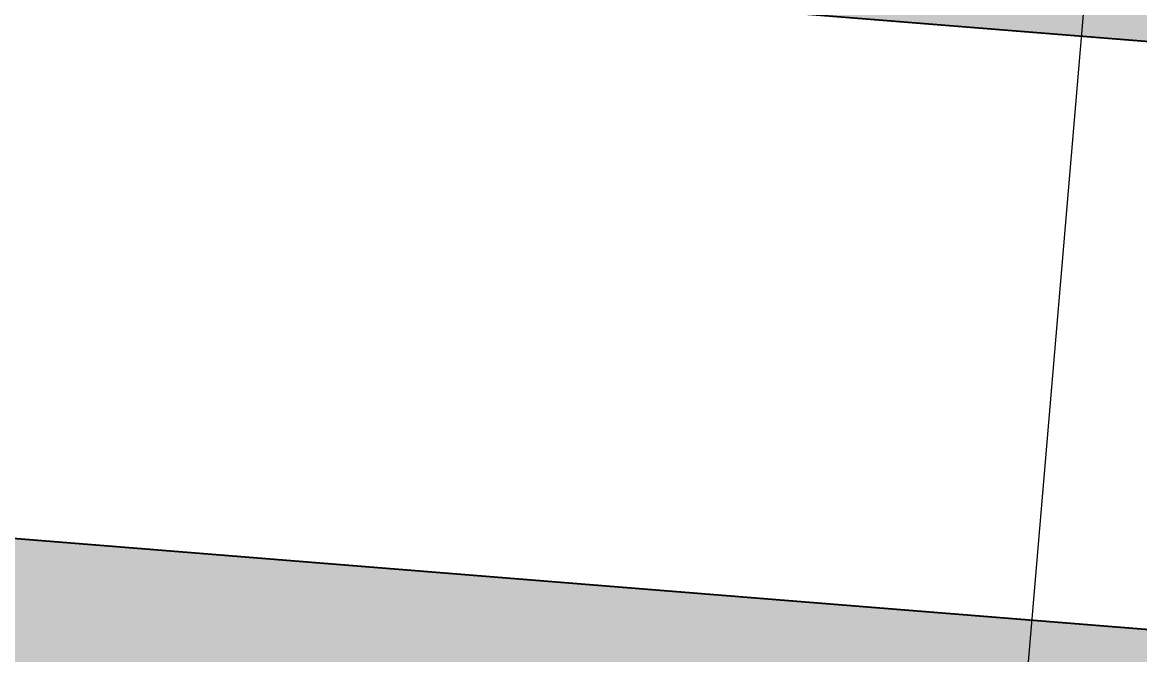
# Model space of a CAD drawing. Header units: metres. Extents: x 286532 to 329498, y 7396783 to 7466136.
# Drawn here: x 329125.48 to 329141.68, y 7396947.82 to 7396956.99 of the extents above; entities that cross this region are included whole.
import ezdxf

# ---------------------------------------------------------------- set-up
doc = ezdxf.new("R2010")
doc.units = ezdxf.units.M
doc.header["$LTSCALE"] = 10
doc.layers.get('0').update_dxf_attribs({"color": 255})
for name, color, linetype, lineweight in [('_AUX-PLATAFORMA COTAS', 1, 'Continuous', 25), ('_AUX-PLATAFORMA EXISTENTE', 252, 'Continuous', 25), ('ARQ-GEN', 1, 'Continuous', 5)]:
    doc.layers.add(name, color=color, linetype=linetype, lineweight=lineweight)
doc.styles.get("Standard").update_dxf_attribs({"font": 'arial.ttf'})
doc.dimstyles.new('ISO-25', dxfattribs={"dimtxt": 2.5, "dimasz": 2.5, "dimexe": 1.25, "dimexo": 0.625, "dimtad": 1, "dimtxsty": 'Standard', "dimcen": 2.5, "dimadec": 0, "dimazin": 0, "dimtfac": 1, "dimtmove": 0, "dimatfit": 3, "dimfxl": 1, "dimarcsym": 0})

# ---------------------------------------------------------------- blocks, each defined once
blk = doc.blocks.new('estação_barra-funda')
at = {"ltscale": 0.05, "true_color": 0x9c9c9c}
h = blk.add_hatch(color=253, dxfattribs=at)
h.dxf.hatch_style = 1
h.paths.add_polyline_path([(329345.955, 7396940.314), (329346.803, 7396950.888), (329048.006, 7396974.888), (329047.531, 7396964.284)])
h.paths.add_polyline_path([(329344.591, 7396922.636), (329345.33, 7396931.831), (329046.631, 7396955.824), (329046.169, 7396946.595)])
h.paths.add_polyline_path([(329318.783, 7396910.519), (329319.374, 7396920.556), (329071.649, 7396940.454), (329070.844, 7396930.434)])
h.paths.add_polyline_path([(329263.335, 7396902.517), (329263.897, 7396908.992), (329098.176, 7396923.363), (329097.615, 7396916.888)])
h.paths.add_polyline_path([(329262.066, 7396888.954), (329262.721, 7396898.988), (329097.367, 7396913.327), (329096.378, 7396903.323)])
h.paths.add_polyline_path([(329261.007, 7396877.014), (329261.568, 7396883.49), (329095.848, 7396897.861), (329095.286, 7396891.385)])
at = {"layer": '_AUX-PLATAFORMA EXISTENTE', "color": 28, "true_color": 0x0d0d0d}
for points in [[(329345.954, 7396940.314), (329346.803, 7396950.888), (329048.006, 7396974.888), (329047.531, 7396964.284)], [(329345.955, 7396940.314), (329346.803, 7396950.888), (329048.006, 7396974.888), (329047.531, 7396964.284)], [(329344.484, 7396922.644), (329345.33, 7396931.831), (329046.631, 7396955.824), (329046.169, 7396946.595)], [(329344.591, 7396922.636), (329345.33, 7396931.831), (329046.631, 7396955.824), (329046.169, 7396946.595)]]:
    blk.add_lwpolyline(points, close=True, dxfattribs=at)
at = {"layer": 'ARQ-GEN'}
blk.add_lwpolyline([(329141.731, 7396967.36), (329151.692, 7396966.56), (329150.908, 7396956.793), (329163.777, 7396955.703), (329163.184, 7396948.397), (329150.289, 7396949.49), (329149.338, 7396938.267), (329139.334, 7396939.115), (329141.731, 7396967.36)], dxfattribs=at)
blk = doc.blocks.new('_ArchTick')
at = {"color": 0, "linetype": 'ByBlock', "const_width": 0.15}
blk.add_lwpolyline([(-0.5, -0.5), (0.5, 0.5)], dxfattribs=at)
blk = doc.blocks.new('*D182')
at = {"layer": '_AUX-PLATAFORMA COTAS', "color": 0, "lineweight": -2, "ltscale": 0.05, "transparency": 16777216}
for p, q in [((329048.54, 7396973.958), (329053.068, 7397030.035)), ((329252.318, 7397012.693), (329052.968, 7397028.789)), ((329247.891, 7396957.861), (329252.419, 7397013.939))]:
    blk.add_line(p, q, dxfattribs=at)
at = {"layer": 'Defpoints', "color": 0, "ltscale": 0.05, "transparency": 16777216}
for p in [(329052.968, 7397028.789), (329048.138, 7396968.974), (329247.488, 7396952.877)]:
    blk.add_point(p, dxfattribs=at)
at = {"layer": '_AUX-PLATAFORMA COTAS', "color": 0, "lineweight": -2, "ltscale": 0.05, "transparency": 16777216, "xscale": 2.5, "yscale": 2.5, "zscale": 2.5}
for p, rotation in [((329052.968, 7397028.789), 175.38360220643), ((329252.318, 7397012.693), 355.3836022064301)]:
    blk.add_blockref('_ArchTick', p, dxfattribs=dict(at, rotation=rotation))
at = {"layer": '_AUX-PLATAFORMA COTAS', "color": 0, "ltscale": 0.05, "transparency": 16777216, "insert": (329152.428, 7397018.082), "char_height": 4, "attachment_point": 5, "rotation": 175.3836}
blk.add_mtext('200', dxfattribs=at)

msp = doc.modelspace()

# ---------------------------------------------------------------- block references
msp.add_blockref('estação_barra-funda', (0, 0))

# ---------------------------------------------------------------- dimensions: what is measured, and where the dimension line sits
at = {"layer": '_AUX-PLATAFORMA COTAS', "ltscale": 0.05}
dim = msp.add_aligned_dim(p1=(329247.488, 7396952.877), p2=(329048.138, 7396968.974), distance=-60.01, dimstyle='ISO-25', override={"dimtxt": 4, "dimexo": 5, "dimtad": 4, "dimblk1": 'ArchTick', "dimblk2": 'ArchTick', "dimsah": 1}, dxfattribs=at)
dim.commit()
dim.dimension.update_dxf_attribs({"geometry": '*D182', "text_midpoint": (329152.428, 7397018.082)})

doc.saveas('drawing.dxf')
